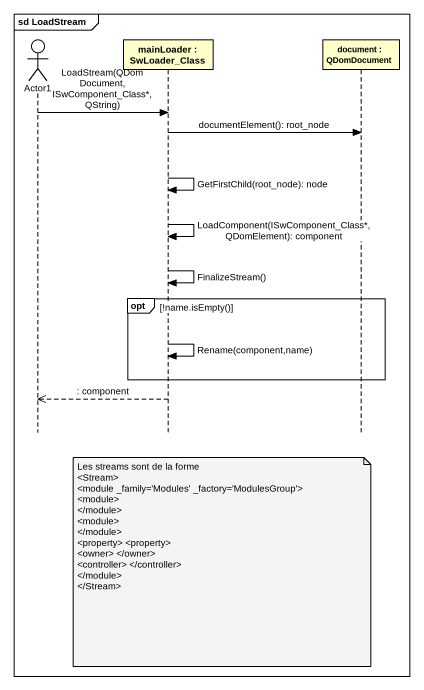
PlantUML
@startuml
mainframe sd LoadStream
hide footbox
actor Actor1
participant "mainLoader : SwLoader_Class" as mainLoader
participant "document : QDomDocument" as document

Actor1 -> mainLoader : LoadStream(QDomDocument, ISwComponent_Class*, QString)
mainLoader -> document : documentElement(): root_node
mainLoader -> mainLoader : GetFirstChild(root_node): node
mainLoader -> mainLoader : LoadComponent(ISwComponent_Class*, QDomElement): component
mainLoader -> mainLoader : FinalizeStream()
opt !name.isEmpty()
  mainLoader -> mainLoader : Rename(component,name)
end
mainLoader -->> Actor1 : : component
note over mainLoader
  Les streams sont de la forme
  <Stream>
  <module _family='Modules' _factory='ModulesGroup'>
  <module>
  </module>
  <module>
  </module>
  <property> <property>
  <owner> </owner>
  <controller> </controller>
  </module>
  </Stream>
end note
@enduml
